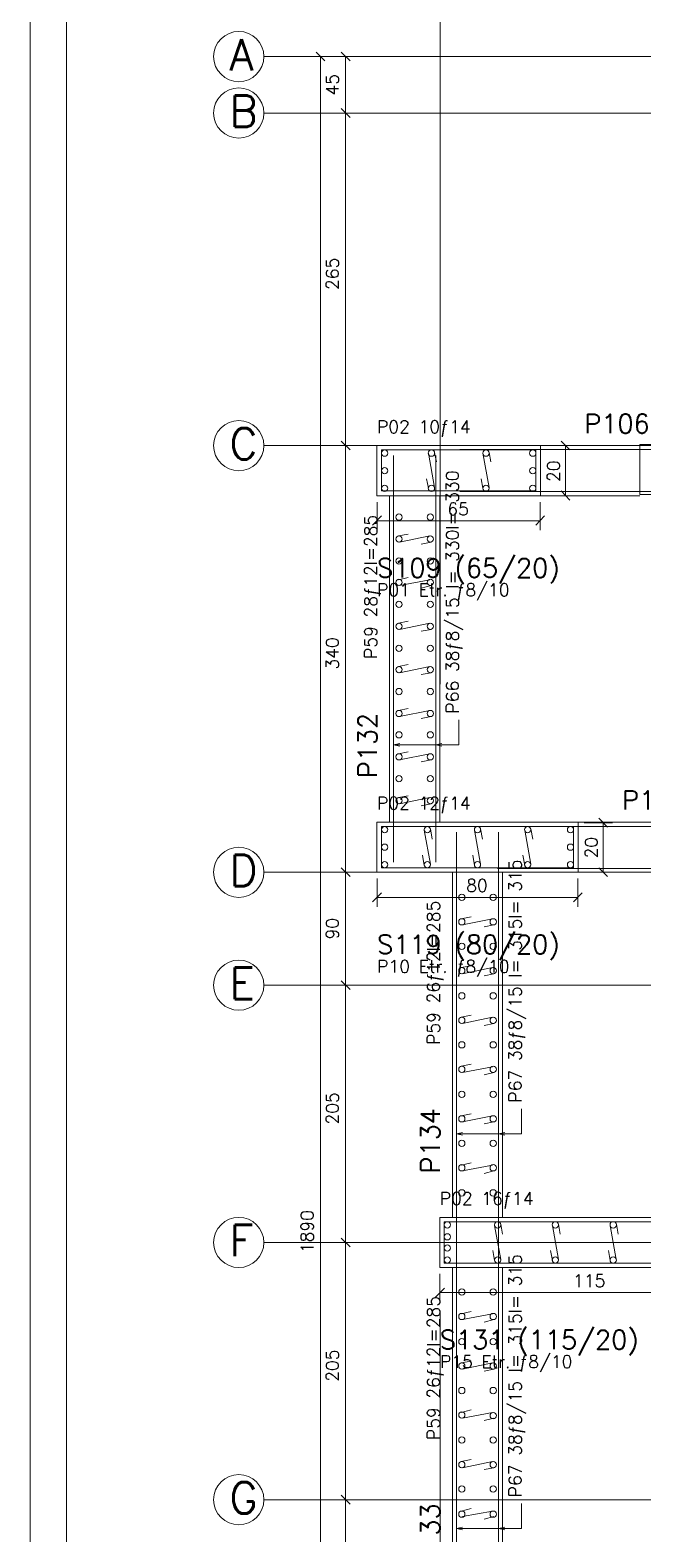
# Model space of a CAD drawing. Header units: inches. Extents: x -0.21 to 0.83, y 0.75 to 2.02.
# Drawn here: x -0.1554 to -0.0579, y 1.665 to 1.9046 of the extents above; entities that cross this region are included whole.
import ezdxf

# ---------------------------------------------------------------- set-up
doc = ezdxf.new("R2010")
doc.units = ezdxf.units.IN
doc.header["$MEASUREMENT"] = 0
doc.linetypes.add('CENTER', pattern=[0.0065, 0.002, -0.001, 0.0005, -0.001, 0.002])
for name, color, linetype, lineweight in [('DONATI', 84, 'Continuous', 0), ('OLCU', 1, 'Continuous', 0), ('PENC2', 1, 'Continuous', 0), ('PENC3', 5, 'Continuous', 0), ('PENC4', 84, 'Continuous', 0), ('PEND2', 1, 'CENTER', 0)]:
    doc.layers.add(name, color=color, linetype=linetype, lineweight=lineweight)
doc.styles.add('RomanSTA', font='RomanSTA')

msp = doc.modelspace()

# ---------------------------------------------------------------- linework, layer by layer
at = {"layer": 'DONATI', "linetype": 'Continuous'}
for p, q in [((-0.09951, 1.83772), (-0.09951, 1.83122)), ((-0.09951, 1.83772), (-0.07492, 1.83772)), ((-0.09758, 1.83682), (-0.09758, 1.77202)), ((-0.09086, 1.83682), (-0.09086, 1.77202)), ((-0.08702, 1.83782), (-0.0456, 1.83782)), ((-0.07492, 1.83772), (-0.07492, 1.83122)), ((-0.09951, 1.83122), (-0.07492, 1.83122)), ((-0.08702, 1.83112), (-0.0456, 1.83112)), ((-0.09951, 1.77772), (-0.09951, 1.77112)), ((-0.09951, 1.77772), (-0.06892, 1.77772)), ((-0.08758, 1.77682), (-0.08758, 1.70902)), ((-0.08102, 1.77772), (-0.04338, 1.77772)), ((-0.08086, 1.77682), (-0.08086, 1.70902)), ((-0.06892, 1.77772), (-0.06892, 1.77112)), ((-0.09951, 1.77112), (-0.06892, 1.77112)), ((-0.08102, 1.77102), (-0.04338, 1.77102)), ((-0.08951, 1.71472), (-0.08951, 1.70812)), ((-0.08951, 1.71472), (-0.04492, 1.71472)), ((-0.08758, 1.71382), (-0.08758, 1.64602)), ((-0.08086, 1.71382), (-0.08086, 1.64602)), ((-0.08951, 1.70812), (-0.04492, 1.70812))]:
    msp.add_line(p, q, dxfattribs=at)
at = {"layer": 'DONATI'}
for centre in [(-0.09901, 1.83722), (-0.09155, 1.83722), (-0.08288, 1.83722), (-0.07542, 1.83722), (-0.09901, 1.83442), (-0.07542, 1.83442), (-0.09901, 1.83162), (-0.09155, 1.83162), (-0.08288, 1.83162), (-0.07542, 1.83162), (-0.09672, 1.82702), (-0.09172, 1.82702), (-0.09672, 1.82352), (-0.09172, 1.82352), (-0.09672, 1.82002), (-0.09172, 1.82002), (-0.09672, 1.81662), (-0.09172, 1.81662), (-0.09672, 1.81312), (-0.09172, 1.81312), (-0.09672, 1.80962), (-0.09172, 1.80962), (-0.09672, 1.80612), (-0.09172, 1.80612), (-0.09672, 1.80272), (-0.09172, 1.80272), (-0.09672, 1.79922), (-0.09172, 1.79922), (-0.09672, 1.79572), (-0.09172, 1.79572), (-0.09672, 1.79232), (-0.09172, 1.79232), (-0.09672, 1.78882), (-0.09172, 1.78882), (-0.09672, 1.78532), (-0.09172, 1.78532), (-0.09672, 1.78182), (-0.09172, 1.78182), (-0.09901, 1.77722), (-0.09222, 1.77722), (-0.08422, 1.77722), (-0.07622, 1.77722), (-0.06942, 1.77722), (-0.09901, 1.77442), (-0.06942, 1.77442), (-0.09901, 1.77162), (-0.09222, 1.77162), (-0.08422, 1.77162), (-0.07622, 1.77162), (-0.06942, 1.77162), (-0.08672, 1.76642), (-0.08172, 1.76642), (-0.08672, 1.76252), (-0.08172, 1.76252), (-0.08672, 1.75862), (-0.08172, 1.75862), (-0.08672, 1.75472), (-0.08172, 1.75472), (-0.08672, 1.75072), (-0.08172, 1.75072), (-0.08672, 1.74682), (-0.08172, 1.74682), (-0.08672, 1.74292), (-0.08172, 1.74292), (-0.08672, 1.73902), (-0.08172, 1.73902), (-0.08672, 1.73502), (-0.08172, 1.73502), (-0.08672, 1.73112), (-0.08172, 1.73112), (-0.08672, 1.72722), (-0.08172, 1.72722), (-0.08672, 1.72332), (-0.08172, 1.72332), (-0.08672, 1.71932), (-0.08172, 1.71932), (-0.08901, 1.71422), (-0.08102, 1.71422), (-0.07182, 1.71422), (-0.06262, 1.71422), (-0.08901, 1.71232), (-0.08901, 1.71052), (-0.08901, 1.70862), (-0.08102, 1.70862), (-0.07182, 1.70862), (-0.06262, 1.70862), (-0.08672, 1.70352), (-0.08172, 1.70352), (-0.08672, 1.69962), (-0.08172, 1.69962), (-0.08672, 1.69562), (-0.08172, 1.69562), (-0.08672, 1.69172), (-0.08172, 1.69172), (-0.08672, 1.68782), (-0.08172, 1.68782), (-0.08672, 1.68392), (-0.08172, 1.68382), (-0.08672, 1.67992), (-0.08172, 1.67992), (-0.08672, 1.67602), (-0.08172, 1.67602), (-0.08672, 1.67212), (-0.08172, 1.67212), (-0.08672, 1.66812), (-0.08172, 1.66812)]:
    msp.add_circle(centre, 0.0005, dxfattribs=at)
at = {"layer": 'OLCU', "linetype": 'Continuous'}
for p, q in [((-0.10851, 1.89972), (-0.10992, 1.90112)), ((-0.10451, 1.89972), (-0.10592, 1.90112)), ((-0.10772, 1.90042), (-0.11222, 1.90042)), ((-0.10922, 1.90042), (-0.10922, 1.52242)), ((-0.10372, 1.90042), (-0.10822, 1.90042)), ((-0.10522, 1.90042), (-0.10522, 1.89142)), ((-0.10372, 1.89142), (-0.10822, 1.89142)), ((-0.10451, 1.89072), (-0.10592, 1.89212)), ((-0.10522, 1.89142), (-0.10522, 1.83842)), ((-0.10372, 1.83842), (-0.10822, 1.83842)), ((-0.10451, 1.83772), (-0.10592, 1.83912)), ((-0.10522, 1.83842), (-0.10522, 1.77042)), ((-0.06872, 1.83842), (-0.07322, 1.83842)), ((-0.06951, 1.83772), (-0.07092, 1.83912)), ((-0.07022, 1.83042), (-0.07022, 1.83842)), ((-0.06951, 1.82972), (-0.07092, 1.83122)), ((-0.10021, 1.82492), (-0.10021, 1.82942)), ((-0.07425, 1.82492), (-0.07425, 1.82942)), ((-0.06872, 1.83042), (-0.07322, 1.83042)), ((-0.10092, 1.82572), (-0.0995, 1.82722)), ((-0.10021, 1.82642), (-0.07425, 1.82642)), ((-0.07496, 1.82572), (-0.07354, 1.82722)), ((-0.09758, 1.79072), (-0.0966, 1.79092)), ((-0.09758, 1.79072), (-0.0966, 1.79052)), ((-0.09086, 1.79072), (-0.08988, 1.79092)), ((-0.09086, 1.79072), (-0.08988, 1.79052)), ((-0.06351, 1.77762), (-0.06492, 1.77902)), ((-0.06272, 1.77832), (-0.06722, 1.77832)), ((-0.06422, 1.77042), (-0.06422, 1.77832)), ((-0.10372, 1.77042), (-0.10822, 1.77042)), ((-0.10451, 1.76972), (-0.10592, 1.77112)), ((-0.10522, 1.77042), (-0.10522, 1.75242)), ((-0.10021, 1.76492), (-0.10021, 1.76942)), ((-0.06825, 1.76492), (-0.06825, 1.76942)), ((-0.06272, 1.77042), (-0.06722, 1.77042)), ((-0.06351, 1.76972), (-0.06492, 1.77112)), ((-0.10092, 1.76572), (-0.0995, 1.76712)), ((-0.10021, 1.76642), (-0.06825, 1.76642)), ((-0.06896, 1.76572), (-0.06754, 1.76712)), ((-0.10372, 1.75242), (-0.10822, 1.75242)), ((-0.10451, 1.75172), (-0.10592, 1.75312)), ((-0.10522, 1.75242), (-0.10522, 1.71142)), ((-0.08758, 1.72872), (-0.0866, 1.72892)), ((-0.08758, 1.72872), (-0.0866, 1.72852)), ((-0.08086, 1.72872), (-0.07988, 1.72892)), ((-0.08086, 1.72872), (-0.07988, 1.72852)), ((-0.10372, 1.71142), (-0.10822, 1.71142)), ((-0.10451, 1.71072), (-0.10592, 1.71212)), ((-0.10522, 1.71142), (-0.10522, 1.67042)), ((-0.09092, 1.70272), (-0.0895, 1.70412)), ((-0.09021, 1.70192), (-0.09021, 1.70642)), ((-0.09021, 1.70342), (-0.04425, 1.70342)), ((-0.10451, 1.66972), (-0.10592, 1.67112)), ((-0.10372, 1.67042), (-0.10822, 1.67042)), ((-0.10522, 1.67042), (-0.10522, 1.65242)), ((-0.08758, 1.66582), (-0.0866, 1.66602)), ((-0.08758, 1.66582), (-0.0866, 1.66562)), ((-0.08086, 1.66582), (-0.07988, 1.66602)), ((-0.08086, 1.66582), (-0.07988, 1.66562))]:
    msp.add_line(p, q, dxfattribs=at)
at = {"layer": 'PENC2', "linetype": 'Continuous'}
for p, q in [((-0.08722, 1.79072), (-0.08722, 1.79472)), ((-0.08722, 1.79072), (-0.09758, 1.79072)), ((-0.07722, 1.72872), (-0.07722, 1.73272)), ((-0.07722, 1.72872), (-0.08758, 1.72872)), ((-0.07722, 1.66582), (-0.07722, 1.66982)), ((-0.07722, 1.66582), (-0.08758, 1.66582))]:
    msp.add_line(p, q, dxfattribs=at)
at = {"layer": 'PENC3', "linetype": 'Continuous'}
for p, q in [((-0.10022, 1.83842), (-0.10022, 1.83042)), ((-0.10022, 1.83842), (-0.07422, 1.83842)), ((-0.07422, 1.83842), (-0.07422, 1.83042)), ((-0.07422, 1.83842), (-0.0584, 1.83842)), ((-0.0404, 1.83862), (-0.0584, 1.83862)), ((-0.0584, 1.83862), (-0.0584, 1.83062)), ((-0.09204, 1.83722), (-0.09106, 1.83172)), ((-0.09106, 1.83732), (-0.09077, 1.83582)), ((-0.08337, 1.83722), (-0.08239, 1.83172)), ((-0.08239, 1.83732), (-0.08211, 1.83582)), ((-0.09204, 1.83162), (-0.09233, 1.83312)), ((-0.08338, 1.83162), (-0.08366, 1.83312)), ((-0.10022, 1.83042), (-0.07422, 1.83042)), ((-0.09822, 1.83042), (-0.09822, 1.77842)), ((-0.09022, 1.83042), (-0.09022, 1.77842)), ((-0.07422, 1.83042), (-0.0584, 1.83042)), ((-0.0584, 1.83062), (-0.0404, 1.83062)), ((-0.09682, 1.82402), (-0.09525, 1.82432)), ((-0.09662, 1.82302), (-0.09182, 1.82402)), ((-0.09162, 1.82302), (-0.09318, 1.82272)), ((-0.09682, 1.81702), (-0.09525, 1.81742)), ((-0.09662, 1.81612), (-0.09182, 1.81702)), ((-0.09162, 1.81612), (-0.09318, 1.81572)), ((-0.09682, 1.81012), (-0.09525, 1.81042)), ((-0.09662, 1.80912), (-0.09182, 1.81012)), ((-0.09162, 1.80912), (-0.09318, 1.80882)), ((-0.09682, 1.80322), (-0.09525, 1.80352)), ((-0.09662, 1.80222), (-0.09182, 1.80322)), ((-0.09162, 1.80222), (-0.09318, 1.80192)), ((-0.09682, 1.79622), (-0.09525, 1.79652)), ((-0.09662, 1.79522), (-0.09182, 1.79622)), ((-0.09162, 1.79522), (-0.09318, 1.79492)), ((-0.09682, 1.78932), (-0.09525, 1.78962)), ((-0.09662, 1.78832), (-0.09182, 1.78932)), ((-0.09162, 1.78832), (-0.09318, 1.78802)), ((-0.09682, 1.78232), (-0.09525, 1.78262)), ((-0.09662, 1.78132), (-0.09182, 1.78232)), ((-0.09162, 1.78132), (-0.09318, 1.78102)), ((-0.10022, 1.77842), (-0.10022, 1.77042)), ((-0.10022, 1.77842), (-0.06822, 1.77842)), ((-0.06822, 1.77842), (-0.06822, 1.77042)), ((-0.06822, 1.77842), (-0.05618, 1.77842)), ((-0.09271, 1.77712), (-0.09173, 1.77172)), ((-0.09172, 1.77732), (-0.09144, 1.77572)), ((-0.08471, 1.77712), (-0.08373, 1.77172)), ((-0.08372, 1.77732), (-0.08344, 1.77572)), ((-0.07671, 1.77712), (-0.07573, 1.77172)), ((-0.07572, 1.77732), (-0.07544, 1.77572)), ((-0.09271, 1.77152), (-0.09299, 1.77312)), ((-0.08471, 1.77152), (-0.08499, 1.77312)), ((-0.07671, 1.77152), (-0.07699, 1.77312)), ((-0.10022, 1.77042), (-0.06822, 1.77042)), ((-0.08822, 1.77042), (-0.08822, 1.71542)), ((-0.08022, 1.77042), (-0.08022, 1.71542)), ((-0.06822, 1.77042), (-0.05618, 1.77042)), ((-0.08682, 1.76302), (-0.08525, 1.76332)), ((-0.08662, 1.76202), (-0.08182, 1.76302)), ((-0.08162, 1.76202), (-0.08318, 1.76172)), ((-0.08682, 1.75522), (-0.08525, 1.75552)), ((-0.08662, 1.75422), (-0.08182, 1.75522)), ((-0.08162, 1.75422), (-0.08318, 1.75392)), ((-0.08682, 1.74732), (-0.08525, 1.74762)), ((-0.08662, 1.74632), (-0.08182, 1.74732)), ((-0.08162, 1.74632), (-0.08318, 1.74602)), ((-0.08682, 1.73952), (-0.08525, 1.73982)), ((-0.08662, 1.73852), (-0.08182, 1.73942)), ((-0.08162, 1.73852), (-0.08318, 1.73812)), ((-0.08682, 1.73162), (-0.08525, 1.73192)), ((-0.08662, 1.73062), (-0.08182, 1.73162)), ((-0.08162, 1.73062), (-0.08318, 1.73032)), ((-0.08682, 1.72372), (-0.08525, 1.72412)), ((-0.08662, 1.72282), (-0.08182, 1.72372)), ((-0.08162, 1.72282), (-0.08318, 1.72242)), ((-0.09022, 1.71542), (-0.09022, 1.70742)), ((-0.09022, 1.71542), (-0.04422, 1.71542)), ((-0.08151, 1.71412), (-0.08053, 1.70872)), ((-0.08052, 1.71432), (-0.08024, 1.71272)), ((-0.07231, 1.71412), (-0.07133, 1.70872)), ((-0.07132, 1.71432), (-0.07104, 1.71272)), ((-0.06311, 1.71412), (-0.06213, 1.70872)), ((-0.06212, 1.71432), (-0.06184, 1.71272)), ((-0.08151, 1.70852), (-0.08179, 1.71012)), ((-0.07231, 1.70852), (-0.07259, 1.71012)), ((-0.06311, 1.70852), (-0.06339, 1.71012)), ((-0.09022, 1.70742), (-0.04422, 1.70742)), ((-0.08822, 1.70742), (-0.08822, 1.65242)), ((-0.08022, 1.70742), (-0.08022, 1.65242)), ((-0.08682, 1.70002), (-0.08525, 1.70042)), ((-0.08662, 1.69912), (-0.08182, 1.70002)), ((-0.08162, 1.69912), (-0.08318, 1.69872)), ((-0.08682, 1.69222), (-0.08525, 1.69252)), ((-0.08662, 1.69122), (-0.08182, 1.69222)), ((-0.08162, 1.69122), (-0.08318, 1.69092)), ((-0.08682, 1.68432), (-0.08525, 1.68472)), ((-0.08662, 1.68342), (-0.08182, 1.68432)), ((-0.08162, 1.68342), (-0.08318, 1.68302)), ((-0.08682, 1.67652), (-0.08525, 1.67682)), ((-0.08662, 1.67552), (-0.08182, 1.67652)), ((-0.08162, 1.67552), (-0.08318, 1.67522)), ((-0.08682, 1.66862), (-0.08525, 1.66902)), ((-0.08662, 1.66772), (-0.08182, 1.66862)), ((-0.08162, 1.66772), (-0.08318, 1.66732))]:
    msp.add_line(p, q, dxfattribs=at)
at = {"layer": 'PENC3'}
for points in [[(-0.15544, 1.95215), (-0.15544, 0.74675), (0.83473, 0.74675), (0.83473, 1.95215)], [(-0.14966, 1.94637), (-0.14966, 0.75254), (0.82895, 0.75254), (0.82895, 1.94637)]]:
    msp.add_lwpolyline(points, close=True, dxfattribs=at)
for centre in [(-0.12222, 1.90042), (-0.12222, 1.89142), (-0.12222, 1.83842), (-0.12222, 1.77042), (-0.12222, 1.75242), (-0.12222, 1.71142), (-0.12222, 1.67042)]:
    msp.add_circle(centre, 0.004, dxfattribs=at)
at = {"layer": 'PEND2', "linetype": 'CENTER'}
for p, q in [((-0.09018, 1.92042), (-0.09018, 1.90042)), ((-0.11822, 1.90042), (-0.09818, 1.90042)), ((-0.09818, 1.90042), (0.30182, 1.90042)), ((-0.09018, 1.90042), (-0.09018, 1.52242)), ((-0.11822, 1.89142), (-0.09818, 1.89142)), ((-0.09818, 1.89142), (0.30182, 1.89142)), ((-0.11822, 1.83842), (-0.09818, 1.83842)), ((-0.09818, 1.83842), (0.30182, 1.83842)), ((-0.11822, 1.77042), (-0.09818, 1.77042)), ((-0.09818, 1.77042), (0.30182, 1.77042)), ((-0.11822, 1.75242), (-0.09818, 1.75242)), ((-0.09818, 1.75242), (0.30182, 1.75242)), ((-0.11822, 1.71142), (-0.09818, 1.71142)), ((-0.09818, 1.71142), (0.30182, 1.71142)), ((-0.11822, 1.67042), (-0.09818, 1.67042)), ((-0.09818, 1.67042), (0.30182, 1.67042))]:
    msp.add_line(p, q, dxfattribs=at)

# ---------------------------------------------------------------- texts
at = {"layer": 'OLCU', "style": 'RomanSTA'}
for s, p in [('45', (-0.10633, 1.89422)), ('265', (-0.10633, 1.86322)), ('20', (-0.07111, 1.83262)), ('340', (-0.10633, 1.80272)), ('20', (-0.06511, 1.77262)), ('90', (-0.10633, 1.75972)), ('205', (-0.10633, 1.73022)), ('1890', (-0.11033, 1.70972)), ('205', (-0.10633, 1.68922))]:
    msp.add_text(s, height=0.002, rotation=90.0012, dxfattribs=at).set_placement(p)
for s, p in [('65', (-0.08902, 1.82732)), ('80', (-0.08602, 1.76732)), ('115', (-0.06902, 1.70432))]:
    msp.add_text(s, height=0.002, dxfattribs=at).set_placement(p)
at = {"layer": 'PENC3', "style": 'RomanSTA'}
for s, height, p in [('P106', 0.003, (-0.06722, 1.84042)), ('P02 10ƒ14', 0.002, (-0.10022, 1.84042)), ('S109 (65/20)', 0.003, (-0.10021, 1.81742)), ('P01 Etr. ƒ8/10', 0.002, (-0.1002, 1.81442)), ('P108', 0.003, (-0.06122, 1.78042)), ('P02 12ƒ14', 0.002, (-0.10022, 1.78042)), ('S119 (80/20)', 0.003, (-0.10021, 1.75742)), ('P10 Etr. ƒ8/10', 0.002, (-0.1002, 1.75442)), ('P02 16ƒ14', 0.002, (-0.09022, 1.71742)), ('S131 (115/20)', 0.003, (-0.09021, 1.69442)), ('P15 Etr. ƒ8/10', 0.002, (-0.0902, 1.69142))]:
    msp.add_text(s, height=height, dxfattribs=at).set_placement(p)
for s, height, p in [('P66 38ƒ8/15 l= 330l= 330', 0.002, (-0.08722, 1.79572)), ('P59 28ƒ12l=285', 0.002, (-0.10022, 1.80442)), ('P132', 0.003, (-0.10022, 1.78542)), ('P67 38ƒ8/15 l= 315l= 315', 0.002, (-0.07722, 1.73372)), ('P59 26ƒ12l=285', 0.002, (-0.09022, 1.74292)), ('P134', 0.003, (-0.09022, 1.72242)), ('P67 38ƒ8/15 l= 315l= 315', 0.002, (-0.07722, 1.67082)), ('P59 26ƒ12l=285', 0.002, (-0.09022, 1.67992)), ('P133', 0.003, (-0.09022, 1.65942))]:
    msp.add_text(s, height=height, rotation=90.0012, dxfattribs=at).set_placement(p)
at = {"layer": 'PENC4', "style": 'RomanSTA'}
for s, p in [('A', (-0.12372, 1.89822)), ('B', (-0.12372, 1.88922)), ('C', (-0.12372, 1.83622)), ('D', (-0.12372, 1.76822)), ('E', (-0.12372, 1.75022)), ('F', (-0.12372, 1.70922)), ('G', (-0.12372, 1.66822))]:
    msp.add_text(s, height=0.005, dxfattribs=at).set_placement(p)

doc.saveas('drawing.dxf')
